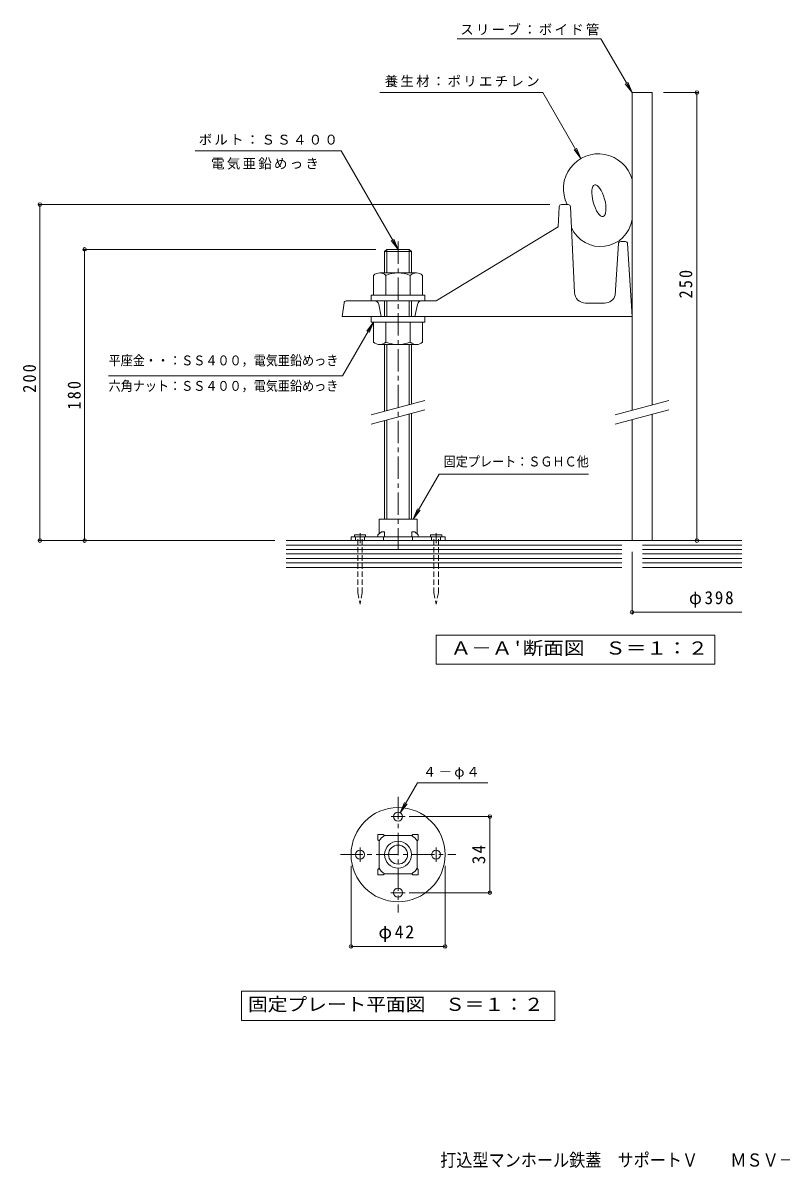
# Model space of a CAD drawing. Units: millimetres, scale not verified. Extents: x -349 to 339, y -273 to 239.
# Drawn here: x -349 to -10, y -273 to 239 of the extents above; entities that cross this region are included whole.
import ezdxf
from ezdxf.enums import TextEntityAlignment as Align

# ---------------------------------------------------------------- set-up
doc = ezdxf.new("R2010")
doc.units = ezdxf.units.MM
doc.header["$LTSCALE"] = 2
doc.header["$PDMODE"] = 32
doc.header["$PDSIZE"] = 1.6
doc.linetypes.add('CHAIN1', pattern=[8, 5, -1, 1, -1])
doc.linetypes.add('DASHED1', pattern=[1.8, 1.2, -0.6])
for name, color, linetype, lineweight in [('1-0', 2, 'Continuous', 9), ('1-1', 2, 'CHAIN1', 9), ('1-3', 4, 'Continuous', 9), ('1-4', 7, 'Continuous', 9), ('1-8', 3, 'Continuous', 9), ('1-9', 2, 'CHAIN1', 9), ('1-A', 2, 'Continuous', 9)]:
    doc.layers.add(name, color=color, linetype=linetype, lineweight=lineweight)
doc.layers.add('1-5', color=6, linetype='Continuous')
doc.styles.add('ＭＳ ゴシック', font='')
doc.styles.get('ＭＳ ゴシック').set_extended_font_data('MS Gothic')

msp = doc.modelspace()

# ---------------------------------------------------------------- linework, layer by layer
at = {"layer": '1-0'}
for p, q in [((-108.988, 156.639), (-109.39, 147.595)), ((-104.901, 157.595), (-107.989, 157.595)), ((-103.902, 156.64), (-102.162, 118.368)), ((-109.39, 147.595), (-163.932, 114.595)), ((-82.503, 140.156), (-83.915, 117.075)), ((-79.383, 141.095), (-81.505, 141.095)), ((-78.385, 140.159), (-76.445, 107.595)), ((-205.063, 113.747), (-205.932, 107.595)), ((-204.075, 114.595), (-163.932, 114.595)), ((-188.432, 107.595), (-189.575, 113.044)), ((-173.432, 107.595), (-172.29, 113.044)), ((-88.678, 113.595), (-97.168, 113.595)), ((-205.932, 107.595), (-76.445, 107.595))]:
    msp.add_line(p, q, dxfattribs=at)
at = {"layer": '1-0', "color": 4, "linetype": 'CHAIN1'}
for p, q in [((-197.932, 6.357), (-197.932, 10.927)), ((-163.932, 6.357), (-163.932, 10.927)), ((-184.075, -115.636), (-177.734, -115.636)), ((-197.932, -135.778), (-197.932, -129.437)), ((-163.932, -129.494), (-163.932, -135.834)), ((-177.79, -149.636), (-184.131, -149.636))]:
    msp.add_line(p, q, dxfattribs=at)
at = {"layer": '1-0', "color": 4}
for p, q in [((-201.932, 9.195), (-201.932, 7.595)), ((-201.932, 7.595), (-159.932, 7.595)), ((-199.932, 7.595), (-199.932, 9.195)), ((-195.932, 7.595), (-195.932, 9.195)), ((-187.432, 9.195), (-187.432, 7.595)), ((-174.432, 9.195), (-174.432, 7.595)), ((-165.932, 7.595), (-165.932, 9.195)), ((-161.932, 7.595), (-161.932, 9.195))]:
    msp.add_line(p, q, dxfattribs=at)
msp.add_lwpolyline([(-201.932, 9.195), (-159.932, 9.195), (-159.932, 7.595)], dxfattribs=at)
for centre, radius in [((-180.932, -132.636), 21), ((-180.932, -115.636), 2), ((-197.932, -132.636), 2), ((-163.932, -132.636), 2), ((-180.932, -149.636), 2)]:
    msp.add_circle(centre, radius, dxfattribs=at)
at = {"layer": '1-0'}
for centre, radius, start, end in [((-107.989, 156.595), 1, 90, 177.45557), ((-104.901, 156.595), 1, 2.60269, 90), ((-81.505, 140.095), 1, 90, 176.50034), ((-79.383, 140.095), 1, 3.69162, 90), ((-97.168, 118.595), 5, 182.60246, 270), ((-204.075, 113.595), 1, 90, 171.25368), ((-191.523, 112.595), 2, 12.99446, 90), ((-170.341, 112.595), 2, 90, 167.00554), ((-88.678, 118.595), 5, 270, 342.30586)]:
    msp.add_arc(centre, radius, start, end, dxfattribs=at)
at = {"layer": '1-1'}
msp.add_line((-180.932, 141.083), (-180.932, 3.764), dxfattribs=at)
at = {"layer": '1-3'}
for p, q in [((-76.445, 207.595), (-67.445, 207.595)), ((-76.445, 65.709), (-76.445, 207.595)), ((-67.445, 68.121), (-67.445, 207.595)), ((-76.445, 7.595), (-76.445, 61.568)), ((-67.445, 7.595), (-67.445, 63.98))]:
    msp.add_line(p, q, dxfattribs=at)
at = {"layer": '1-4'}
for p, q in [((-90.302, 231.595), (-154.503, 231.595)), ((-76.445, 207.595), (-90.302, 231.595)), ((-76.445, 207.595), (-79.489, 211.561)), ((-76.445, 207.595), (-78.359, 212.214)), ((-116.29, 207.595), (-189.051, 207.595)), ((-99.293, 178.155), (-116.29, 207.595)), ((-62.445, 207.595), (-46.845, 207.595)), ((-47.445, 7.595), (-47.445, 207.595)), ((-206.336, 181.595), (-271.532, 181.595)), ((-180.932, 137.595), (-206.336, 181.595)), ((-99.293, 178.155), (-102.337, 182.121)), ((-99.293, 178.155), (-101.207, 182.774)), ((-113.154, 157.595), (-341.532, 157.595)), ((-340.932, 7.595), (-340.932, 157.595)), ((-180.932, 137.595), (-183.976, 141.561)), ((-180.932, 137.595), (-182.846, 142.214)), ((-190.932, 137.595), (-321.532, 137.595)), ((-320.932, 7.595), (-320.932, 137.595)), ((-191.882, 105.095), (-194.926, 101.128)), ((-191.882, 105.095), (-193.796, 100.475)), ((-174.132, 17.195), (-162.585, 37.195)), ((-162.585, 37.195), (-95.889, 37.195)), ((-174.132, 17.195), (-172.219, 21.814)), ((-174.132, 17.195), (-171.089, 21.161)), ((-235.932, 7.595), (-341.532, 7.595)), ((-76.445, 2.595), (-76.445, -25.005)), ((-76.445, -24.405), (-27.445, -24.405)), ((-179.932, -113.904), (-178.019, -109.284)), ((-179.932, -113.904), (-176.889, -109.937)), ((-175.932, -115.636), (-139.332, -115.636)), ((-139.932, -149.636), (-139.932, -115.636)), ((-201.932, -137.636), (-201.932, -174.236)), ((-159.932, -137.636), (-159.932, -174.236)), ((-175.932, -149.636), (-139.332, -149.636)), ((-201.932, -173.636), (-159.932, -173.636))]:
    msp.add_line(p, q, dxfattribs=at)
at = {"layer": '1-4', "color": 2}
for p, q in [((-250.932, -206.636), (-250.932, -193.636)), ((-250.932, -193.636), (-110.932, -193.636)), ((-110.932, -206.636), (-110.932, -193.636)), ((-110.932, -206.636), (-250.932, -206.636))]:
    msp.add_line(p, q, dxfattribs=at)
at = {"layer": '1-4'}
for points in [[(-191.882, 105.095), (-205.739, 81.095), (-310.217, 81.095)], [(-179.932, -113.904), (-172.272, -100.636), (-140.849, -100.636)]]:
    msp.add_lwpolyline(points, dxfattribs=at)
at = {"layer": '1-4', "color": 2}
msp.add_lwpolyline([(-163.958, -47.579), (-163.958, -34.579), (-39.407, -34.579), (-39.407, -47.579)], close=True, dxfattribs=at)
at = {"layer": '1-4'}
for p in [(-47.445, 207.595), (-340.932, 157.595), (-320.932, 137.595), (-340.932, 7.595), (-320.932, 7.595), (-47.445, 7.595), (-76.445, -24.405), (-139.932, -115.636), (-139.932, -149.636), (-201.932, -173.636), (-159.932, -173.636)]:
    msp.add_point(p, dxfattribs=at)
at = {"layer": '1-8'}
for p, q in [((-186.932, 136.595), (-185.932, 137.595)), ((-186.932, 136.595), (-174.932, 136.595)), ((-186.932, 136.595), (-186.932, 127.095)), ((-185.932, 137.595), (-185.932, 127.095)), ((-185.932, 137.595), (-175.932, 137.595)), ((-175.932, 137.595), (-175.932, 127.095)), ((-175.932, 137.595), (-174.932, 136.595)), ((-174.932, 136.595), (-174.932, 127.095)), ((-186.932, 114.595), (-186.932, 107.595)), ((-185.932, 114.595), (-185.932, 107.595)), ((-175.932, 114.595), (-175.932, 107.595)), ((-174.932, 114.595), (-174.932, 107.595)), ((-186.932, 95.095), (-186.932, 65.307)), ((-185.932, 95.095), (-185.932, 65.575)), ((-175.932, 95.095), (-175.932, 68.255)), ((-174.932, 95.095), (-174.932, 68.523)), ((-185.932, 61.434), (-185.932, 17.195)), ((-175.932, 64.114), (-175.932, 17.195)), ((-174.932, 64.382), (-174.932, 17.195)), ((-186.932, 61.166), (-186.932, 17.195)), ((-200.432, 10.195), (-200.432, 9.195)), ((-195.432, 10.195), (-200.432, 10.195)), ((-195.432, 10.195), (-195.432, 9.195)), ((-166.432, 10.195), (-161.432, 10.195)), ((-166.432, 10.195), (-166.432, 9.195)), ((-161.432, 10.195), (-161.432, 9.195))]:
    msp.add_line(p, q, dxfattribs=at)
at = {"layer": '1-8', "color": 4}
for p, q in [((-189.14, 127.095), (-172.725, 127.095)), ((-186.398, 125.969), (-186.398, 117.095)), ((-175.467, 125.969), (-175.467, 117.095)), ((-169.982, 125.969), (-169.982, 117.095)), ((-186.398, 96.22), (-186.398, 105.095)), ((-175.467, 96.22), (-175.467, 105.095)), ((-169.982, 96.22), (-169.982, 105.095)), ((-189.14, 95.095), (-172.725, 95.095))]:
    msp.add_line(p, q, dxfattribs=at)
at = {"layer": '1-8', "color": 6, "lineweight": 5}
for p, q in [((-192.932, 117.095), (-192.932, 114.595)), ((-191.882, 117.095), (-192.932, 117.095)), ((-168.932, 117.095), (-169.982, 117.095)), ((-168.932, 117.095), (-168.932, 114.595)), ((-192.932, 105.095), (-192.932, 107.595)), ((-168.932, 105.095), (-168.932, 107.595)), ((-191.882, 105.095), (-192.932, 105.095)), ((-168.932, 105.095), (-169.982, 105.095)), ((-230.932, 7.595), (-27.445, 7.595)), ((-230.932, 5.595), (-81.007, 5.595)), ((-71.82, 5.595), (-27.445, 5.595)), ((-230.932, 3.595), (-81.007, 3.595)), ((-230.932, 1.595), (-81.007, 1.595)), ((-71.82, 3.595), (-27.445, 3.595)), ((-71.82, 1.595), (-27.445, 1.595)), ((-230.932, -0.405), (-81.007, -0.405)), ((-230.932, -2.405), (-81.007, -2.405)), ((-230.932, -4.405), (-81.007, -4.405)), ((-71.82, -0.405), (-27.445, -0.405)), ((-71.82, -2.405), (-27.445, -2.405)), ((-71.82, -4.405), (-27.445, -4.405))]:
    msp.add_line(p, q, dxfattribs=at)
at = {"layer": '1-8', "color": 7}
for p, q in [((-192.932, 63.7), (-168.932, 70.131)), ((-83.945, 63.7), (-59.945, 70.131)), ((-192.932, 59.559), (-168.932, 65.989)), ((-83.945, 59.559), (-59.945, 65.989))]:
    msp.add_line(p, q, dxfattribs=at)
at = {"layer": '1-8', "linetype": 'DASHED1'}
for p, q in [((-198.932, -15.805), (-198.932, 9.195)), ((-196.932, -15.805), (-196.932, 9.195)), ((-164.932, -15.805), (-164.932, 9.195)), ((-162.932, -15.805), (-162.932, 9.195)), ((-198.932, -15.805), (-197.932, -20.805)), ((-196.932, -15.805), (-197.932, -20.805)), ((-164.932, -15.805), (-163.932, -20.805)), ((-162.932, -15.805), (-163.932, -20.805))]:
    msp.add_line(p, q, dxfattribs=at)
at = {"layer": '1-8', "color": 4}
for points in [[(-191.882, 125.969), (-191.882, 117.095), (-169.982, 117.095)], [(-191.882, 96.22), (-191.882, 105.095), (-169.982, 105.095)]]:
    msp.add_lwpolyline(points, dxfattribs=at)
at = {"layer": '1-8', "color": 6, "lineweight": 5}
for centre, radius, start, end in [((-91.495, 164.648), 15.596, 15.21382, 206.88734), ((-90.494, 153.036), 14.21, 203.99622, 351.36122)]:
    msp.add_arc(centre, radius, start, end, dxfattribs=at)
at = {"layer": '1-8', "color": 4}
for centre, radius, start, end in [((-189.14, 123.192), 3.903, 45.3613, 134.63896), ((-180.932, 113.267), 13.828, 66.7198, 113.2803), ((-172.725, 123.192), 3.903, 45.3613, 134.63818), ((-189.14, 98.998), 3.903, 225.36104, 314.6387), ((-180.932, 108.922), 13.828, 246.7197, 293.2802), ((-172.725, 98.998), 3.903, 225.36182, 314.6387)]:
    msp.add_arc(centre, radius, start, end, dxfattribs=at)
at = {"layer": '1-8', "color": 6, "lineweight": 5}
msp.add_ellipse((-91.209, 159.347), major_axis=(-1.89, 7.054), ratio=0.3575, dxfattribs=at)
at = {"layer": '1-9'}
for p, q in [((-180.932, -106.85), (-180.932, -158.421)), ((-206.718, -132.636), (-155.147, -132.636))]:
    msp.add_line(p, q, dxfattribs=at)
at = {"layer": '1-A'}
for p, q in [((-189.432, 17.195), (-189.432, 10.603)), ((-189.432, 17.195), (-172.432, 17.195)), ((-172.432, 17.195), (-172.432, 10.603)), ((-188.382, 11.46), (-189.932, 10.195)), ((-173.483, 11.46), (-171.932, 10.195)), ((-189.932, 10.195), (-189.932, 9.195)), ((-171.932, 10.195), (-171.932, 9.195)), ((-189.432, -126.53), (-189.932, -126.03)), ((-189.432, -126.53), (-189.432, -138.741)), ((-187.038, -124.136), (-187.538, -123.636)), ((-174.827, -124.136), (-187.038, -124.136)), ((-174.827, -124.136), (-174.327, -123.636)), ((-172.432, -126.53), (-171.932, -126.03)), ((-172.432, -138.741), (-172.432, -126.53)), ((-189.432, -138.741), (-189.932, -139.241)), ((-187.038, -141.136), (-187.538, -141.636)), ((-187.038, -141.136), (-174.827, -141.136)), ((-174.827, -141.136), (-174.327, -141.636)), ((-172.432, -138.741), (-171.932, -139.241))]:
    msp.add_line(p, q, dxfattribs=at)
for points in [[(-188.382, 11.46), (-187.038, 11.46), (-187.038, 9.195)], [(-173.483, 11.46), (-174.827, 11.46), (-174.827, 9.195)], [(-189.932, -126.03), (-189.932, -123.636), (-187.538, -123.636)], [(-174.327, -123.636), (-171.932, -123.636), (-171.932, -126.03)], [(-187.538, -141.636), (-189.932, -141.636), (-189.932, -139.241)], [(-171.932, -139.241), (-171.932, -141.636), (-174.327, -141.636)]]:
    msp.add_lwpolyline(points, dxfattribs=at)
for radius in [6, 4.25]:
    msp.add_circle((-180.932, -132.636), radius, dxfattribs=at)
for centre, start, end in [((-183.432, -130.136), 121.00261, 148.99734), ((-178.432, -130.136), 31.00261, 58.99734), ((-183.432, -135.136), 211.00261, 238.99734), ((-178.432, -135.136), 301.00261, 328.99734)]:
    msp.add_arc(centre, 7, start, end, dxfattribs=at)

# ---------------------------------------------------------------- texts
at = {"layer": '1-4', "color": 6, "style": 'ＭＳ ゴシック', "width": 0.9}
for s, p in [('平座金・・', (-310.217, 84.487)), ('：ＳＳ４００，電気亜鉛めっき', (-283.217, 84.487)), ('六角ナット：ＳＳ４００，電気亜鉛めっき', (-310.217, 73.114)), ('固定プレート：ＳＧＨＣ他', (-160.559, 39.351))]:
    msp.add_text(s, height=4.399, dxfattribs=at).set_placement(p, align=Align.BOTTOM_LEFT)
at = {"layer": '1-4', "color": 2, "style": 'ＭＳ ゴシック'}
for s, width, p in [("Ａ－Ａ'断面図\u3000Ｓ＝１：２", 1.15, (-157.432, -45.079)), ('固定プレート平面図\u3000Ｓ＝１：２', 1.1, (-247.932, -204.136))]:
    msp.add_text(s, height=5.865, dxfattribs=dict(at, width=width)).set_placement(p, align=Align.BOTTOM_LEFT)
at = {"layer": '1-4', "char_height": 4.399, "attachment_point": 7, "style": 'ＭＳ ゴシック'}
for s, insert in [('\\T1.17;スリーブ：ボイド管', (-153.185, 233.064)), ('\\T1.17;養生材：ポリエチレン', (-186.91, 209.989)), ('\\T1.17;ボルト：ＳＳ４００', (-270, 184.122)), ('\\T1.17;電気亜鉛めっき', (-264.432, 173.176)), ('\\T1.17;４－φ４', (-169.855, -99.046))]:
    msp.add_mtext(s, dxfattribs=dict(at, insert=insert))
at = {"layer": '1-4', "color": 2, "char_height": 5.865, "attachment_point": 7, "rotation": 90, "style": 'ＭＳ ゴシック'}
for s, insert in [('\\T1.27;\\W0.9;250', (-49.445, 115.703)), ('\\T1.27;\\W0.9;200', (-342.607, 73.595)), ('\\T1.27;\\W0.9;180', (-322.607, 66.095)), ('\\T1.27;\\W0.95;34', (-141.932, -136.886))]:
    msp.add_mtext(s, dxfattribs=dict(at, insert=insert))
at = {"layer": '1-4', "color": 2, "char_height": 5.865, "attachment_point": 7, "style": 'ＭＳ ゴシック'}
for s, insert in [('\\T1.21;\\W0.95;φ398', (-51.008, -22.405)), ('\\T1.19;φ42', (-189.682, -171.636))]:
    msp.add_mtext(s, dxfattribs=dict(at, insert=insert))
at = {"layer": '1-5', "style": 'ＭＳ ゴシック', "width": 0.9}
msp.add_text('打込型マンホール鉄蓋\u3000サポートＶ\u3000\u3000ＭＳＶ－１－４００\u3000Ｃ＝２００', height=5.865, dxfattribs=at).set_placement((-162.117, -273.668), align=Align.BOTTOM_LEFT)

doc.saveas('drawing.dxf')
